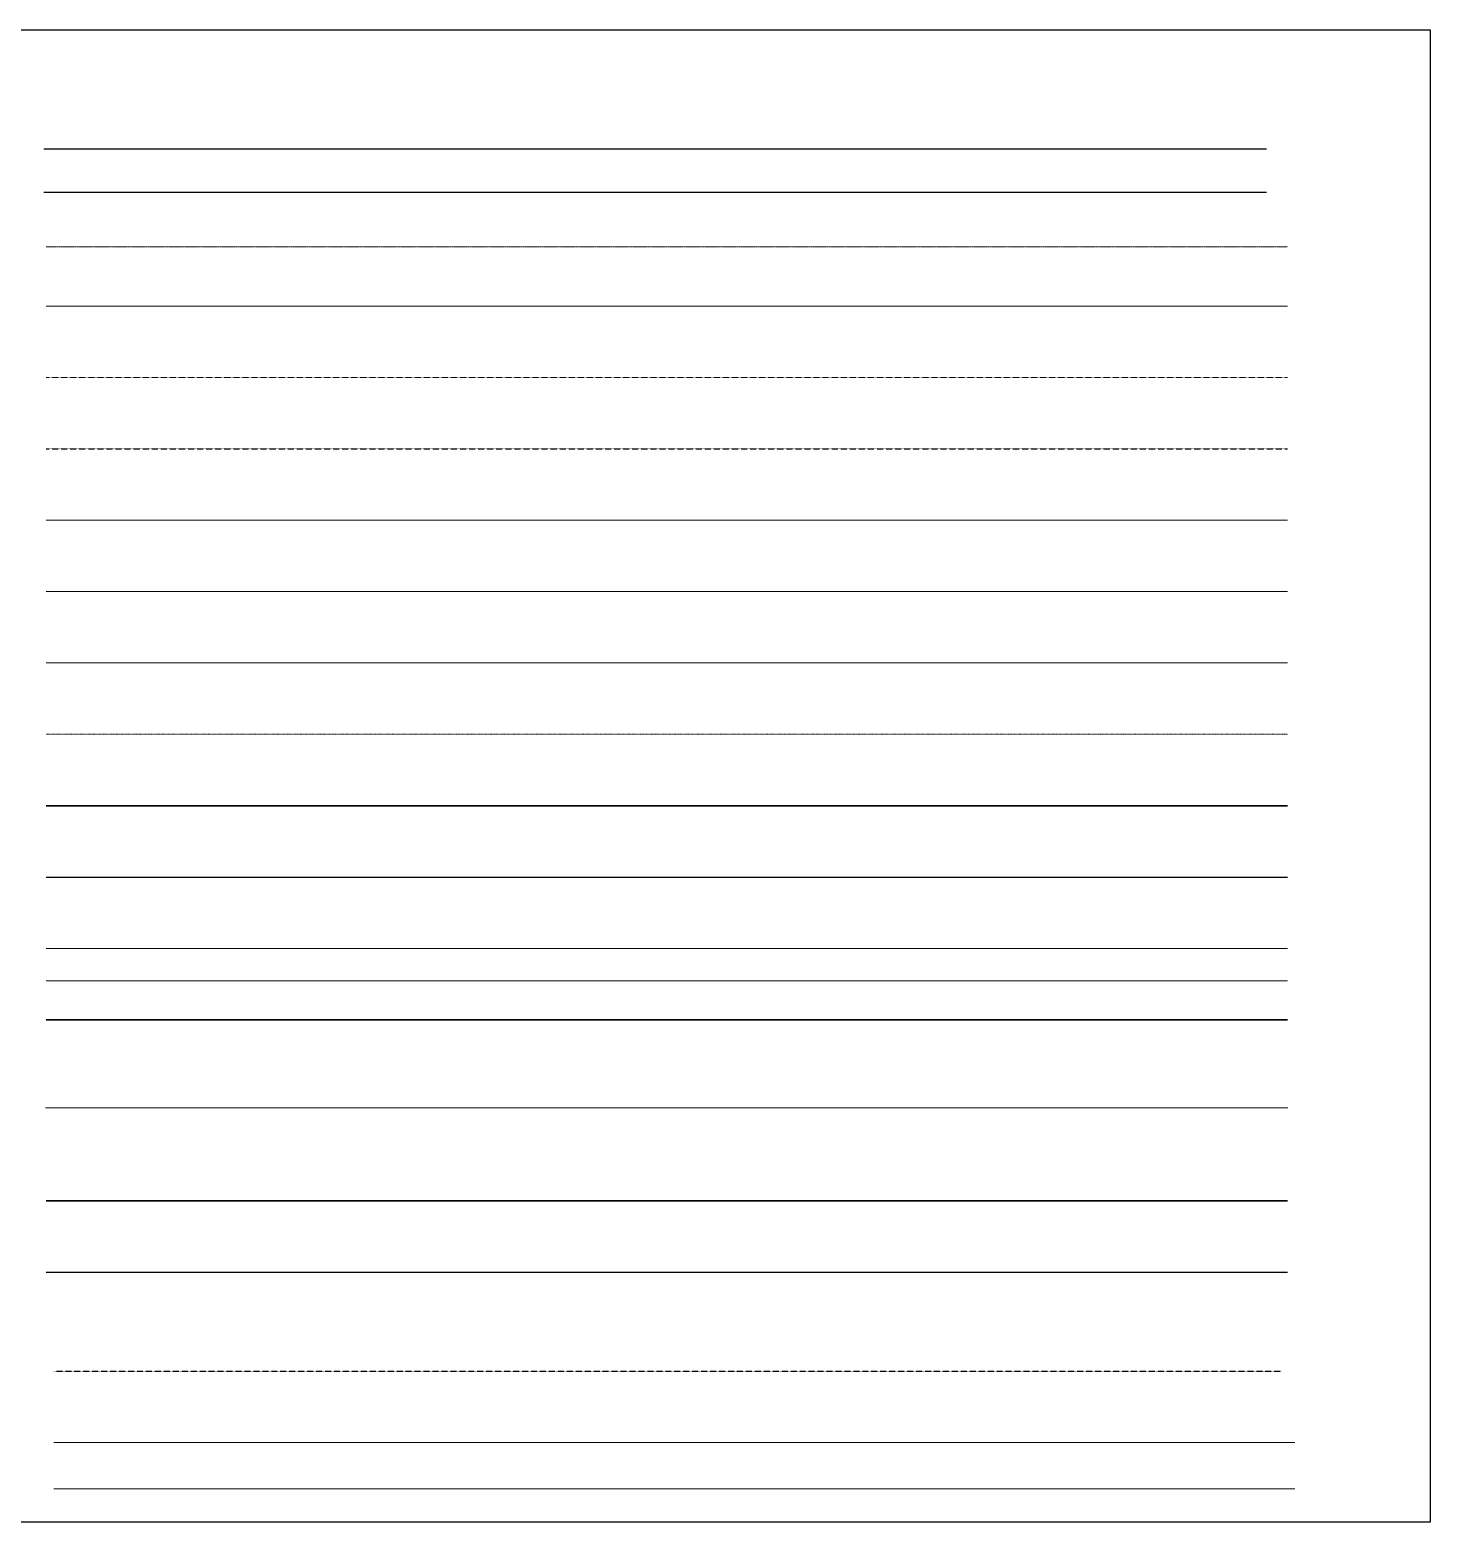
# Model space of a CAD drawing. Header units: millimetres. Extents: x -16234 to 41958, y -634 to 22853.
# Drawn here: x 22323 to 41958, y 0 to 20917 of the extents above; entities that cross this region are included whole.
import ezdxf

# ---------------------------------------------------------------- set-up
doc = ezdxf.new("R2010")
doc.units = ezdxf.units.MM
for name, pattern in [('$0$HIDDEN2_DBIM', [4.7625, 3.175, -1.5875]), ('CENTER2_DBIM', [28.575, 19.05, -3.175, 3.175, -3.175]), ('DASHDOT2_DBIM', [12.7, 6.35, -3.175, 0, -3.175]), ('HIDDEN_DBIM', [2.3807, 1.587, -0.7937])]:
    doc.linetypes.add(name, pattern=pattern)
for name, color, linetype in [('AREAS', 1, 'Continuous'), ('DCE_NetKhuat', 3, 'HIDDEN_DBIM'), ('POINTS', 5, 'Continuous')]:
    doc.layers.add(name, color=color, linetype=linetype)
for name, color, linetype, lineweight in [('DCE_BaoBeTong', 11, 'Continuous', 20), ('DCE_Beam', 3, '$0$HIDDEN2_DBIM', 25), ('DCE_Block', 8, 'Continuous', 9), ('DCE_ChiaDoiTuong', 51, 'Continuous', 18), ('DCE_Dim', 8, 'Continuous', 5), ('DCE_Dim2', 8, 'Continuous', 5), ('DCE_Gen_Open', 144, 'CENTER2_DBIM', 13), ('DCE_HATCH', 8, 'Continuous', 13), ('DCE_MCZiCZac', 8, 'Continuous', 13), ('DCE_NetDut', 8, 'HIDDEN_DBIM', 5), ('DCE_Symbol', 8, 'Continuous', 9), ('Dce_text', 2, 'Continuous', 30), ('DCE_ThepChu', 1, 'Continuous', 35), ('DCE_ThepChu.TTT', 5, 'Continuous', 35), ('DCE_ThepDai', 220, 'Continuous', 25), ('DCE_ThepDai.TTT', 40, 'Continuous', 25), ('DCE_Truc', 8, 'DASHDOT2_DBIM', 13)]:
    doc.layers.add(name, color=color, linetype=linetype, lineweight=lineweight)
doc.layers.add('DCE_Nhip', color=3, linetype='Continuous', lineweight=20, plot=False)

# ---------------------------------------------------------------- blocks, each defined once
blk = doc.blocks.new('Block_ALL')
blk.add_lwpolyline([(0, 20917), (41958.1, 20917), (41958.1, 0), (0, 0)], close=True)
at = {"layer": 'AREAS', "color": 8, "true_color": 0x808080}
blk.add_lwpolyline([(22521, 19251), (39665.6, 19251)], dxfattribs=at)
at = {"layer": 'DCE_BaoBeTong'}
blk.add_line((22553.9, 14042.6), (39959.2, 14042.6), dxfattribs=at)
at = {"layer": 'DCE_Beam', "ltscale": 0.5}
blk.add_line((22657.5, 2116.3), (39870.8, 2116.3), dxfattribs=at)
at = {"layer": 'DCE_Block'}
blk.add_line((22553.9, 13042.6), (39959.2, 13042.6), dxfattribs=at)
at = {"layer": 'DCE_ChiaDoiTuong'}
blk.add_line((22657.5, 1116.3), (40062.8, 1116.3), dxfattribs=at)
at = {"layer": 'DCE_Dim'}
blk.add_line((22553.9, 8042.6), (39959.2, 8042.6), dxfattribs=at)
at = {"layer": 'DCE_Dim2'}
blk.add_line((22553.9, 7587.2), (39959.2, 7587.2), dxfattribs=at)
at = {"layer": 'DCE_Gen_Open'}
blk.add_line((22553.9, 17877.6), (39959.2, 17877.6), dxfattribs=at)
at = {"layer": 'DCE_HATCH'}
blk.add_line((22553.9, 17042.6), (39959.2, 17042.6), dxfattribs=at)
at = {"layer": 'DCE_MCZiCZac'}
blk.add_line((22553.9, 12042.6), (39959.2, 12042.6), dxfattribs=at)
at = {"layer": 'DCE_NetDut'}
blk.add_line((22553.9, 16042.6), (39959.2, 16042.6), dxfattribs=at)
at = {"layer": 'DCE_NetKhuat'}
blk.add_line((22553.9, 15042.6), (39959.2, 15042.6), dxfattribs=at)
at = {"layer": 'DCE_Nhip', "color": 3}
blk.add_line((22657.5, 467.3), (40062.8, 467.3), dxfattribs=at)
at = {"layer": 'DCE_Symbol'}
blk.add_lwpolyline([(22544, 5807), (39961, 5807)], dxfattribs=at)
at = {"layer": 'Dce_text'}
blk.add_line((22553.9, 7042.6), (39959.2, 7042.6), dxfattribs=at)
at = {"layer": 'DCE_ThepChu'}
blk.add_line((22553.9, 10042.6), (39959.2, 10042.6), dxfattribs=at)
at = {"layer": 'DCE_ThepChu.TTT'}
blk.add_line((22553.9, 4502.6), (39959.2, 4502.6), dxfattribs=at)
at = {"layer": 'DCE_ThepDai'}
blk.add_line((22553.9, 9042.6), (39959.2, 9042.6), dxfattribs=at)
at = {"layer": 'DCE_ThepDai.TTT'}
blk.add_line((22553.9, 3502.6), (39959.2, 3502.6), dxfattribs=at)
at = {"layer": 'DCE_Truc', "ltscale": 0.5}
blk.add_line((22553.9, 11042.6), (39959.2, 11042.6), dxfattribs=at)
at = {"layer": 'POINTS'}
blk.add_lwpolyline([(22521, 18642.9), (39665.6, 18642.9)], dxfattribs=at)

msp = doc.modelspace()

# ---------------------------------------------------------------- block references
msp.add_blockref('Block_ALL', (0, 0))

doc.saveas('drawing.dxf')
